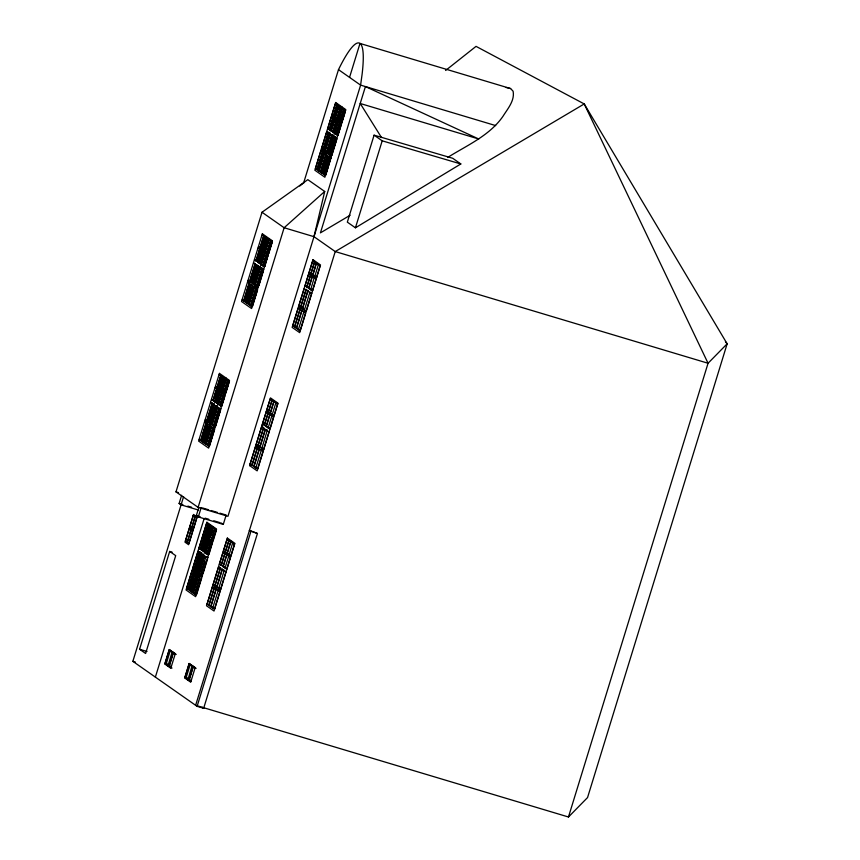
<?xml version="1.0" encoding="UTF-8"?>
<svg xmlns="http://www.w3.org/2000/svg" width="860" height="860" viewBox="0 0 860 860"><rect width="100%" height="100%" fill="white"/><g stroke="black" fill="none" stroke-linecap="round" stroke-linejoin="round"><path stroke-width="1.29" d="M445.609 70.466L476.042 46.365L584.23 103.942L727.151 343.806L708.059 363.253L335.228 251.561L313.986 236.683L324.704 191.468L307.837 179.665L262.01 212.248L175.988 491.866L198.112 507.357L227.964 516.301L360.609 85.129L338.485 69.638L303.612 182.986M198.563 510.087L181.084 504.852L179.117 503.476L181.632 495.285M200.767 440.481L206.196 422.819L200.853 440.546L202.906 441.159L207.561 426.022M206.733 421.077L212.173 403.415M213.065 400.513L216.698 388.677L218.849 389.354L215.204 401.19L213.065 400.513L216.795 388.741M217.064 387.516L220.697 375.68M249.131 283.252L243.702 300.914L245.756 301.537M249.669 281.521L255.108 263.848M256 260.956L259.634 249.12M259.989 247.959L263.633 236.124M257.43 533.479L249.411 530.48L257.43 533.479L203.648 708.296L197.101 706.339L132.849 661.34L183.599 496.661M220.794 375.745L217.15 387.581L219.203 388.193L222.482 377.54M249.228 283.316L243.788 300.978L245.842 301.591L250.496 286.455M255.194 263.912L249.755 281.575L251.808 282.198L256.861 265.794M259.72 249.185L256.087 261.021L258.14 261.633L261.773 249.798M212.678 402.953L207.249 420.615L205.196 420.002L208.367 422.217L210.593 422.959L215.247 407.823M213.936 398.868L217.214 388.215M220.482 377.583L217.569 387.054L215.516 386.441L220.912 389.397M249.647 282.789L244.219 300.452L242.165 299.839L245.326 302.053L250.765 284.391L247.594 282.177M254.839 265.912L250.185 281.059L248.131 280.435L253.528 283.392L258.57 266.998M263.418 238.026L256.506 260.494L254.452 259.87L259.849 262.837L263.493 251.002L261.44 250.378L257.796 262.214L260.967 264.439M208.367 422.217L213.796 404.555L210.625 402.34M216.742 402.276L214.688 401.663L218.332 389.827L215.161 387.602M218.687 388.656L222.331 376.82L219.16 374.605M251.292 282.661L256.731 264.988L253.56 262.773M257.624 262.096L261.268 250.26L258.097 248.035L260.15 248.658M267.127 239.188L263.848 249.83L261.623 249.099L265.267 237.263L262.096 235.038M202.573 441.75L208.002 424.077L211.173 426.302L205.733 443.964L202.573 441.75L204.626 442.362L210.055 424.7M223.901 392.902L220.267 404.738L218.031 403.996L214.86 401.781L218.504 389.945L220.558 390.558M248.669 304.397L245.508 302.183L250.937 284.52L254.108 286.735L248.669 304.397L250.905 305.139L255.947 288.734M214.312 404.092L212.259 403.48L206.819 421.142L208.873 421.755L214.226 404.028M265.772 236.801L263.719 236.177L260.085 248.013L262.139 248.637L265.418 237.983M169.678 551.421L175.709 555.646L145.609 653.482L139.578 649.268L169.678 551.421L172.15 552.174M209.55 425.162L204.11 442.825L206.25 443.502L211.302 427.097M210.076 423.421L215.516 405.759L217.655 406.436M216.408 402.856L220.042 391.02L216.494 402.921L218.548 403.534L222.192 391.698M220.407 389.86L224.041 378.024M247.046 303.257L252.475 285.595M258.451 266.192L253.012 283.864L255.151 284.542L260.204 268.137M262.977 251.464L259.344 263.3L261.483 263.977L264.396 254.506M268.761 240.327L265.482 250.97L263.343 250.292L266.976 238.456L269.126 239.134M204.196 442.889L209.636 425.216M215.602 405.823L210.162 423.486L212.216 424.098L217.268 407.694M252.571 285.66L247.132 303.322L249.185 303.935L254.237 287.53M253.098 283.918L258.537 266.256L260.591 266.869M259.43 263.353L263.074 251.518M263.429 250.357L267.073 238.521M224.191 378.744L216.913 402.394L214.86 401.781M252.216 287.659L247.562 302.795L245.508 302.183M211.71 424.56L217.139 406.898L213.979 404.684L208.539 422.346L211.71 424.56L213.936 425.302L218.988 408.898M217.763 405.221L226.115 378.067M260.698 265.665L269.051 238.5M205.916 444.093L211.345 426.42L214.516 428.645L209.087 446.308L205.916 444.093L207.97 444.706L213.011 428.301M225.847 379.292L222.213 391.128L225.374 393.342L229.018 381.507L225.847 379.292L227.9 379.905M254.28 286.864L248.852 304.526L252.023 306.74L257.452 289.078L254.28 286.864L256.334 287.476M260.257 267.46L263.418 269.675L257.989 287.337L254.818 285.122L260.257 267.46L262.311 268.073M261.15 264.558L264.783 252.722L267.954 254.947L264.31 266.783L261.15 264.558L263.203 265.17L266.837 253.334M268.782 239.725L271.953 241.939L268.309 253.775L265.149 251.561L268.782 239.725L270.835 240.338M226.191 378.701L224.137 378.088L220.493 389.924L222.547 390.537L225.825 379.883M207.54 445.233L212.893 427.506M223.396 393.364L219.837 405.264L221.891 405.877L224.804 396.406M227.395 380.367L223.837 392.267L225.89 392.88L229.168 382.227M255.828 287.939L250.475 305.665L252.528 306.278L257.581 289.874M258.495 286.875L256.441 286.262L261.795 268.535M266.32 253.807L262.773 265.697L264.826 266.32L268.374 254.42M227.534 381.087L224.267 391.741L218.859 388.785L222.503 376.949L225.675 379.163M257.258 284.477L261.913 269.33M267.557 250.991L270.47 241.52M207.453 445.168L209.593 445.846L214.645 429.441M220.611 410.037L215.57 426.442L213.517 425.829L218.859 408.102L220.999 408.779M258.892 285.617L263.547 270.47M269.191 252.13L272.104 242.66M185.459 541.048L189.168 528.986L191.221 529.599L187.512 541.66L185.459 541.048L188.888 543.445L192.597 531.394L189.168 528.986M189.533 527.803L193.242 515.742L195.295 516.365L191.587 528.416L189.533 527.803L192.963 530.201L196.671 518.15L193.242 515.742M190.834 530.158L187.222 542.284L189.178 542.832M191.296 529.04L194.908 516.914L196.962 517.526M198.112 507.357L284.133 227.739L324.704 191.468M219.924 513.173L226.169 515.043L223.288 524.406L198.316 516.924L196.338 515.538L198.864 507.346M198.316 516.924L201.197 507.561M155.37 677.11L204.089 518.72M315.469 168.538L320.898 150.865L322.952 151.478L317.523 169.151L315.469 168.538L320.683 171.366M324.607 151.349L321.436 149.135L326.875 131.472L330.036 133.687L324.607 151.349L326.832 152.091L332.272 134.429M327.767 128.57L331.401 116.734L334.572 118.949L330.928 130.784L327.767 128.57L329.81 129.183M334.927 117.788L331.756 115.573L335.4 103.737L338.571 105.952L334.927 117.788L336.98 118.4M192.102 570.621L195.123 572.738L189.695 590.401L186.674 588.283L192.102 570.621L194.156 571.233M195.661 570.997L192.64 568.879L198.079 551.217L201.1 553.335L195.661 570.997L197.714 571.61M202.605 536.49L205.626 538.596L201.993 550.432L198.972 548.325L202.605 536.49L204.658 537.102M205.992 537.435L202.971 535.318L206.604 523.482L209.625 525.6L205.992 537.435L208.045 538.048M170.85 667.715L165.012 663.63L169.205 650.009L170.366 650.353L166.174 663.974L168.108 665.328M330.466 133.16L325.112 150.887L322.973 150.21L328.412 132.547M331.358 130.258L329.305 129.645L332.938 117.809L335.088 118.486L331.81 129.14M336.937 104.812L333.304 116.648L335.443 117.325L339.087 105.49M188.136 589.315L193.575 571.642M199.541 552.249L194.113 569.911L196.252 570.588L201.595 552.862M204.078 537.511L200.434 549.346L202.573 550.024M208.077 524.514L204.433 536.35L206.572 537.027L208.389 531.104M317.093 169.678L322.532 152.005L317.007 169.613L319.146 170.291L324.585 152.628M323.059 150.274L328.498 132.612M329.391 129.709L333.035 117.874M333.39 116.713L337.034 104.877M193.661 571.707L188.222 589.369L190.275 589.992L193.769 578.63M194.199 569.976L199.627 552.303L201.681 552.916M200.52 549.411L204.164 537.575L206.217 538.188M204.519 536.414L208.163 524.568L210.216 525.191L209.12 528.739M328.928 132.085L323.489 149.748L321.436 149.135M330.175 128L333.089 118.529M337.453 104.35L333.809 116.186L331.756 115.573M189.114 587.638L193.769 572.491M195.08 568.234L200.133 551.83M201.391 547.755L204.293 538.285M205.379 534.759L208.657 524.106M318.63 170.753L324.069 153.091L320.898 150.865M318.813 170.871L324.241 153.209L326.295 153.822L320.866 171.495L318.813 170.871L321.984 173.096L327.413 155.434L324.241 153.209M336.325 133.741L331.111 130.913L334.744 119.078L336.798 119.691M338.743 106.081L341.914 108.295L338.27 120.131L335.11 117.917L338.743 106.081L340.796 106.694L333.519 130.344M189.867 590.519L195.295 572.857L197.349 573.47L191.92 591.132L189.867 590.519L192.876 592.637L198.316 574.964L195.295 572.857M195.833 571.115L201.261 553.453L204.282 555.571L198.853 573.233L195.833 571.115L197.886 571.728L203.315 554.066M212.011 543.068L208.991 540.951L211.044 541.563L207.4 553.399L202.154 550.55L205.798 538.715L207.851 539.327M206.153 537.554L209.797 525.718L212.818 527.836L209.174 539.671L206.153 537.554L208.206 538.166M194.553 576.103L195.714 572.319M202.939 548.841L205.852 539.37M172.107 652.041L168.012 665.726L172.011 668.059M196.768 573.878L191.328 591.551L193.468 592.217L198.821 574.491M197.295 572.147L202.734 554.474M203.626 551.582L207.271 539.747M207.625 538.586L211.27 526.75M320.436 172.022L325.789 154.284M331.756 134.891L326.413 152.618L328.466 153.23L333.809 135.504M336.292 120.153L332.734 132.053L334.787 132.666L338.431 120.83M340.291 107.156L336.733 119.056L338.786 119.669L341.7 110.198M349.547 77.379L359.985 43.441L510.593 88.558L513.108 91.224C514.925 100.706 507.615 108.811 502.971 116.315C489.566 135.686 466.991 145.329 447.641 157.455M191.415 591.605L196.854 573.942L198.897 574.555M202.82 554.539L197.381 572.201L199.434 572.814L204.089 557.678M207.346 539.8L203.713 551.636L205.766 552.26L209.399 540.424M211.345 526.804L207.712 538.639L209.679 539.198M204.572 549.981L211.85 526.331M171.097 659.147L172.236 655.417M169.173 666.081L173.268 652.385M205.174 552.668L208.819 540.832L205.798 538.715M327.95 153.693L333.379 136.03L330.219 133.805L324.779 151.478L330.004 154.305M334.271 133.128L337.915 121.292L334.744 119.078M196.069 594.862L193.049 592.755L198.488 575.082L201.509 577.2M202.035 575.469L199.015 573.351L204.454 555.689L207.475 557.796M204.906 553.894L213.258 526.729M322.156 173.215L327.596 155.552L330.756 157.767L325.327 175.44L322.156 173.215L324.209 173.838L329.649 156.165M328.122 153.822L333.562 136.149L335.615 136.772L330.175 154.434L328.122 153.822L331.293 156.036L336.722 138.374L333.562 136.149M334.002 134.353L342.355 107.199M320.35 171.957L322.489 172.634L327.155 157.487M210.85 535.705L212.678 529.792M175.279 653.707L170.807 668.231L164.798 664.017L169.259 649.504L175.279 653.707L172.204 652.106M199.95 576.114L194.607 593.841L196.66 594.453L201.702 578.049M200.573 574.437L205.916 556.71M206.894 553.872L210.453 541.983M214.452 528.975L210.893 540.875L212.947 541.488M323.693 174.3L329.133 156.627M329.66 154.897L335.099 137.234M339.635 122.496L335.991 134.332L338.13 135.009L341.775 123.173M343.635 109.499L339.99 121.335L342.129 122.012L345.408 111.359M335.185 137.288L329.756 154.961L331.81 155.574L336.851 139.169M336.077 134.397L339.721 122.561M340.076 121.4L343.721 109.564L345.774 110.177M199.767 578.221L195.102 593.368L193.049 592.755M204.949 561.343L201.068 573.964L199.015 573.351M214.677 529.749L211.399 540.402L209.345 539.79L212.366 541.908M344.14 109.037L340.506 120.873L338.453 120.26L341.613 122.475L345.258 110.639L342.087 108.424M203.014 573.792L207.668 558.645M206.808 553.818L208.948 554.485L212.506 542.596M213.312 540.306L216.225 530.835M331.272 157.305L329.219 156.692L323.779 174.354L325.833 174.978L331.186 157.251M365.425 86.559L320.436 232.856L350.149 215.247M249.636 465.604L270.459 397.9L277.973 403.168L257.151 470.861L249.636 465.604L270.201 399.137L272.255 399.75L268.395 412.252L270.341 412.8M207.152 604.096L212.581 586.434L216.139 588.928L210.711 606.59L207.152 604.096L209.206 604.709M218.73 587.799L213.119 584.692L218.558 567.03L220.601 567.643L214.946 585.972L216.903 586.52M225.062 567.245L219.44 564.128L223.084 552.292L225.137 552.916M229.061 554.238L223.439 551.131L227.083 539.295L229.136 539.908L225.277 552.41L227.223 552.958M296.345 328.208L292.787 325.714L298.226 308.052L301.785 310.546L296.345 328.208L298.603 328.961M302.322 308.815L298.753 306.321L304.193 288.648L307.751 291.142L302.322 308.815L304.569 309.568M305.085 285.756L308.729 273.921L312.287 276.415L308.643 288.25L305.085 285.756L307.138 286.369M314.9 276.006L309.084 272.76L312.728 260.924L314.781 261.537M190.748 681.647L184.911 677.562L189.103 663.942L192.189 665.64M190.963 681.335L186.072 677.906L190.264 664.286M214.312 587.638L208.883 605.311L210.936 605.924M214.85 585.907L220.278 568.245M221.171 565.342L224.815 553.507M225.169 552.346L228.814 540.51M257.43 447.479L252.001 465.142L254.055 465.765M257.968 445.749L263.407 428.076M267.933 413.348L264.289 425.184L266.342 425.797M268.288 412.187L271.932 400.351M299.957 309.267L294.518 326.929L296.571 327.542M300.484 307.525L305.923 289.863M306.816 286.971L310.46 275.135M310.815 273.964L314.459 262.128M208.98 605.375L214.634 587.047M252.098 465.217L257.753 446.888M264.396 425.248L268.03 413.413L270.083 414.025L266.32 426.603L269.879 429.097L273.523 417.261L269.965 414.767M294.614 327.004L300.28 308.665M306.246 289.272L300.591 307.6L302.537 308.149M310.783 274.534L306.912 287.036L308.869 287.584M314.556 262.203L310.911 274.039L312.868 274.587M187.91 679.658L191.995 665.973M216.677 587.187L222.117 569.524L218.558 567.03M223.009 566.622L226.642 554.786L223.084 552.292M227.008 553.625L230.641 541.789L227.083 539.295M262.053 447.781L259.795 447.028L265.235 429.355L261.676 426.872L263.73 427.485L258.065 445.813L260.021 446.362M268.374 427.216L266.127 426.463L269.76 414.627L266.202 412.133L268.255 412.746M272.373 414.219L270.126 413.466L273.76 401.631M312.642 275.254L316.286 263.418L312.728 260.924M216.344 589.068L219.902 591.551L214.462 609.224L210.904 606.73L216.462 588.326L214.409 587.713M224.363 570.277L222.31 569.664L225.868 572.158L220.439 589.82L216.881 587.326L222.439 568.922M223.202 566.761L226.846 554.926L230.405 557.42L226.76 569.255L223.202 566.761L225.255 567.374M232.899 542.542L230.845 541.929L234.404 544.423L230.759 556.259L227.201 553.765L230.964 541.198M254.023 466.561L259.462 448.898L263.02 451.392L257.591 469.055L254.023 466.561L256.076 467.184M265.428 429.495L260 447.168L263.558 449.662L268.986 431.989L265.428 429.495L267.481 430.118M302.107 309.955L296.55 328.348L300.108 330.842L305.536 313.18L301.978 310.686M307.977 290.476L302.516 308.955L306.074 311.438L311.513 293.776L307.955 291.282M314.534 277.167L312.481 276.554L316.039 279.038L312.406 290.873L308.848 288.39L312.513 275.748M190.608 674.315L191.371 671.832M193.156 666.317L189.071 680.013L187.813 679.593M212.732 608.009L218.397 589.68M224.041 570.879L218.709 588.605L220.654 589.154M228.9 555.538L225.03 568.041L226.986 568.589M232.576 543.144L229.029 555.044L230.985 555.592M255.861 467.851L261.515 449.511M267.159 430.709L261.827 448.447L263.784 448.995M304.031 311.298L298.377 329.627L300.333 330.175M310.008 291.895L304.343 310.234L306.3 310.772M310.675 289.669L314.212 277.758M318.533 264.171L314.674 276.673L316.62 277.21M195.166 667.639L190.705 682.163L184.696 677.949L189.157 663.436L195.166 667.639L192.102 666.038M277.522 404.264L273.878 416.1L270.32 413.606L274.082 401.029L272.029 400.416M197.101 706.339L250.894 531.512M374.089 135.16L347.332 222.138L355.438 227.803L460.82 163.959L452.725 158.283L374.089 135.16L382.195 140.825L460.82 163.959M355.438 227.803L382.195 140.825M568.471 817L708.059 363.253L584.23 103.942L335.228 251.561L195.628 705.308L568.471 817L587.552 797.564L727.151 343.806L725.421 341.764M299.731 185.986L303.924 182.664M506.088 87.473L510.593 88.558M495.661 125.581L360.598 85.118L362.125 74.121A121.529 18.146 -73.3 0 0 338.485 69.638M335.11 117.917L337.163 118.529M331.111 130.913L333.164 131.526M313.986 236.683L284.133 227.739L262.01 212.248M272.469 241.477L270.416 240.864L266.772 252.7L268.825 253.313M260.505 247.497L258.451 246.874L261.623 249.099M265.149 251.561L267.202 252.173M266.686 252.636L268.739 253.259M266.417 253.861L268.471 254.485M309.084 272.76L311.137 273.373M310.557 275.2L312.61 275.813M314.308 277.834L316.362 278.446M262.687 265.643L264.826 266.32M261.881 268.599L263.934 269.212M308.848 288.39L310.901 289.003M310.567 289.594L312.728 290.282M306.02 289.938L308.073 290.551M309.783 292.561L311.836 293.185M254.818 285.122L256.871 285.735M256.355 286.197L258.409 286.821M298.753 306.321L300.806 306.934M292.787 325.714L294.84 326.338M227.481 380.432L229.534 381.044M273.964 401.77L276.017 402.383M277.844 403.662L275.791 403.05L268.148 427.882L270.104 428.43M223.75 392.203L225.804 392.816M268.621 411.585L266.568 410.972L270.126 413.466M272.147 414.885L274.103 415.434M213.57 400.05L211.517 399.438L214.688 401.663M219.751 405.2L221.891 405.877M264.622 424.582L262.569 423.969L266.127 426.463M258.29 445.147L256.237 444.534L259.795 447.028M257.538 447.555L259.591 448.167M252.324 464.55L250.271 463.938L253.829 466.432L259.269 448.759L255.7 446.265M255.753 467.775L257.914 468.463M175.988 491.866L178.471 492.608M202.444 507.927L208.69 509.797M211.184 510.55L217.429 512.42M179.117 503.476L182.857 504.594M187.856 506.099L191.597 507.217M196.338 515.538L200.09 516.666M205.088 518.161L208.829 519.279M213.828 520.784L220.063 522.654M215.043 528.567L212.99 527.954L216.01 530.072M214.538 529.04L216.591 529.652M191.2 528.975L193.253 529.588M232.673 543.208L234.726 543.821M202.971 535.318L205.024 535.941M210.539 542.037L212.592 542.649M223.439 551.131L225.492 551.744M227.201 553.765L229.254 554.378M226.965 554.195L224.911 553.582L221.278 565.418L223.224 565.955M198.972 548.325L201.025 548.938M202.154 550.55L204.207 551.163M206.002 556.775L208.055 557.387M219.44 564.128L221.493 564.751M224.137 570.943L226.191 571.556M192.64 568.879L194.693 569.503M200.487 574.383L202.627 575.05M200.036 576.168L202.089 576.791M213.119 584.692L215.172 585.316M216.881 587.326L218.934 587.939M218.171 590.347L220.225 590.96M186.674 588.283L188.727 588.896M210.904 606.73L212.957 607.343M212.635 607.945L214.785 608.622M176.203 654.438L169.205 650.009M139.578 649.268L147.017 651.493M196.101 668.37L189.103 663.942M165.012 663.63L166.174 663.974M132.849 661.34L135.418 662.114M184.911 677.562L186.072 677.906M365.446 86.57L478.762 139.008L360.233 103.501L381.507 137.557M316.512 262.751L312.846 275.383L316.405 277.877L320.038 266.041L316.48 263.547M268.61 239.607L265.439 237.381L261.795 249.217L264.966 251.442M261.44 250.378L264.611 252.603M270.201 399.137L277.619 404.329M218.504 389.945L221.676 392.16M221.321 523.02L223.288 524.406M205.346 552.787L208.367 554.904M170.248 651.009L172.086 652.288M175.053 654.374L173.279 653.127L169.452 665.543L171.237 666.779M190.146 664.941L191.984 666.221M194.951 668.306L193.167 667.059L189.35 679.475L191.124 680.712M166.431 663.415L169.183 665.35M186.319 677.347L189.082 679.282M202.175 707.264L203.648 708.296M219.429 373.38L198.606 441.072L208.636 448.103L229.459 380.41L219.429 373.38M262.364 233.812L241.542 301.516L251.572 308.536L272.394 240.843L262.364 233.812M206.712 422.357L201.283 440.019L199.23 439.406L202.39 441.621L207.83 423.958L204.658 421.744L206.712 422.357M256.903 265.116L251.475 282.779L254.646 285.004L260.075 267.331L256.903 265.116M217.322 407.027L211.882 424.69L215.054 426.904L220.482 409.242L217.322 407.027M221.848 392.289L218.214 404.125L221.375 406.339L225.019 394.504L221.848 392.289M193.511 514.495L184.997 542.165L188.619 544.702L197.133 517.032L193.511 514.495M335.669 102.512L314.846 170.205L324.876 177.235L345.709 109.543L335.669 102.512M206.884 522.267L186.05 589.96L195.618 596.657L216.451 528.964L206.884 522.267M340.141 122.034L336.507 133.87L334.454 133.257L337.614 135.471L341.259 123.636L338.087 121.421L340.141 122.034M227.341 538.07L206.518 605.762L214.032 611.03L234.855 543.327L227.341 538.07M312.986 259.688L292.153 327.38L299.678 332.648L320.5 264.955L312.986 259.688"/></g></svg>
